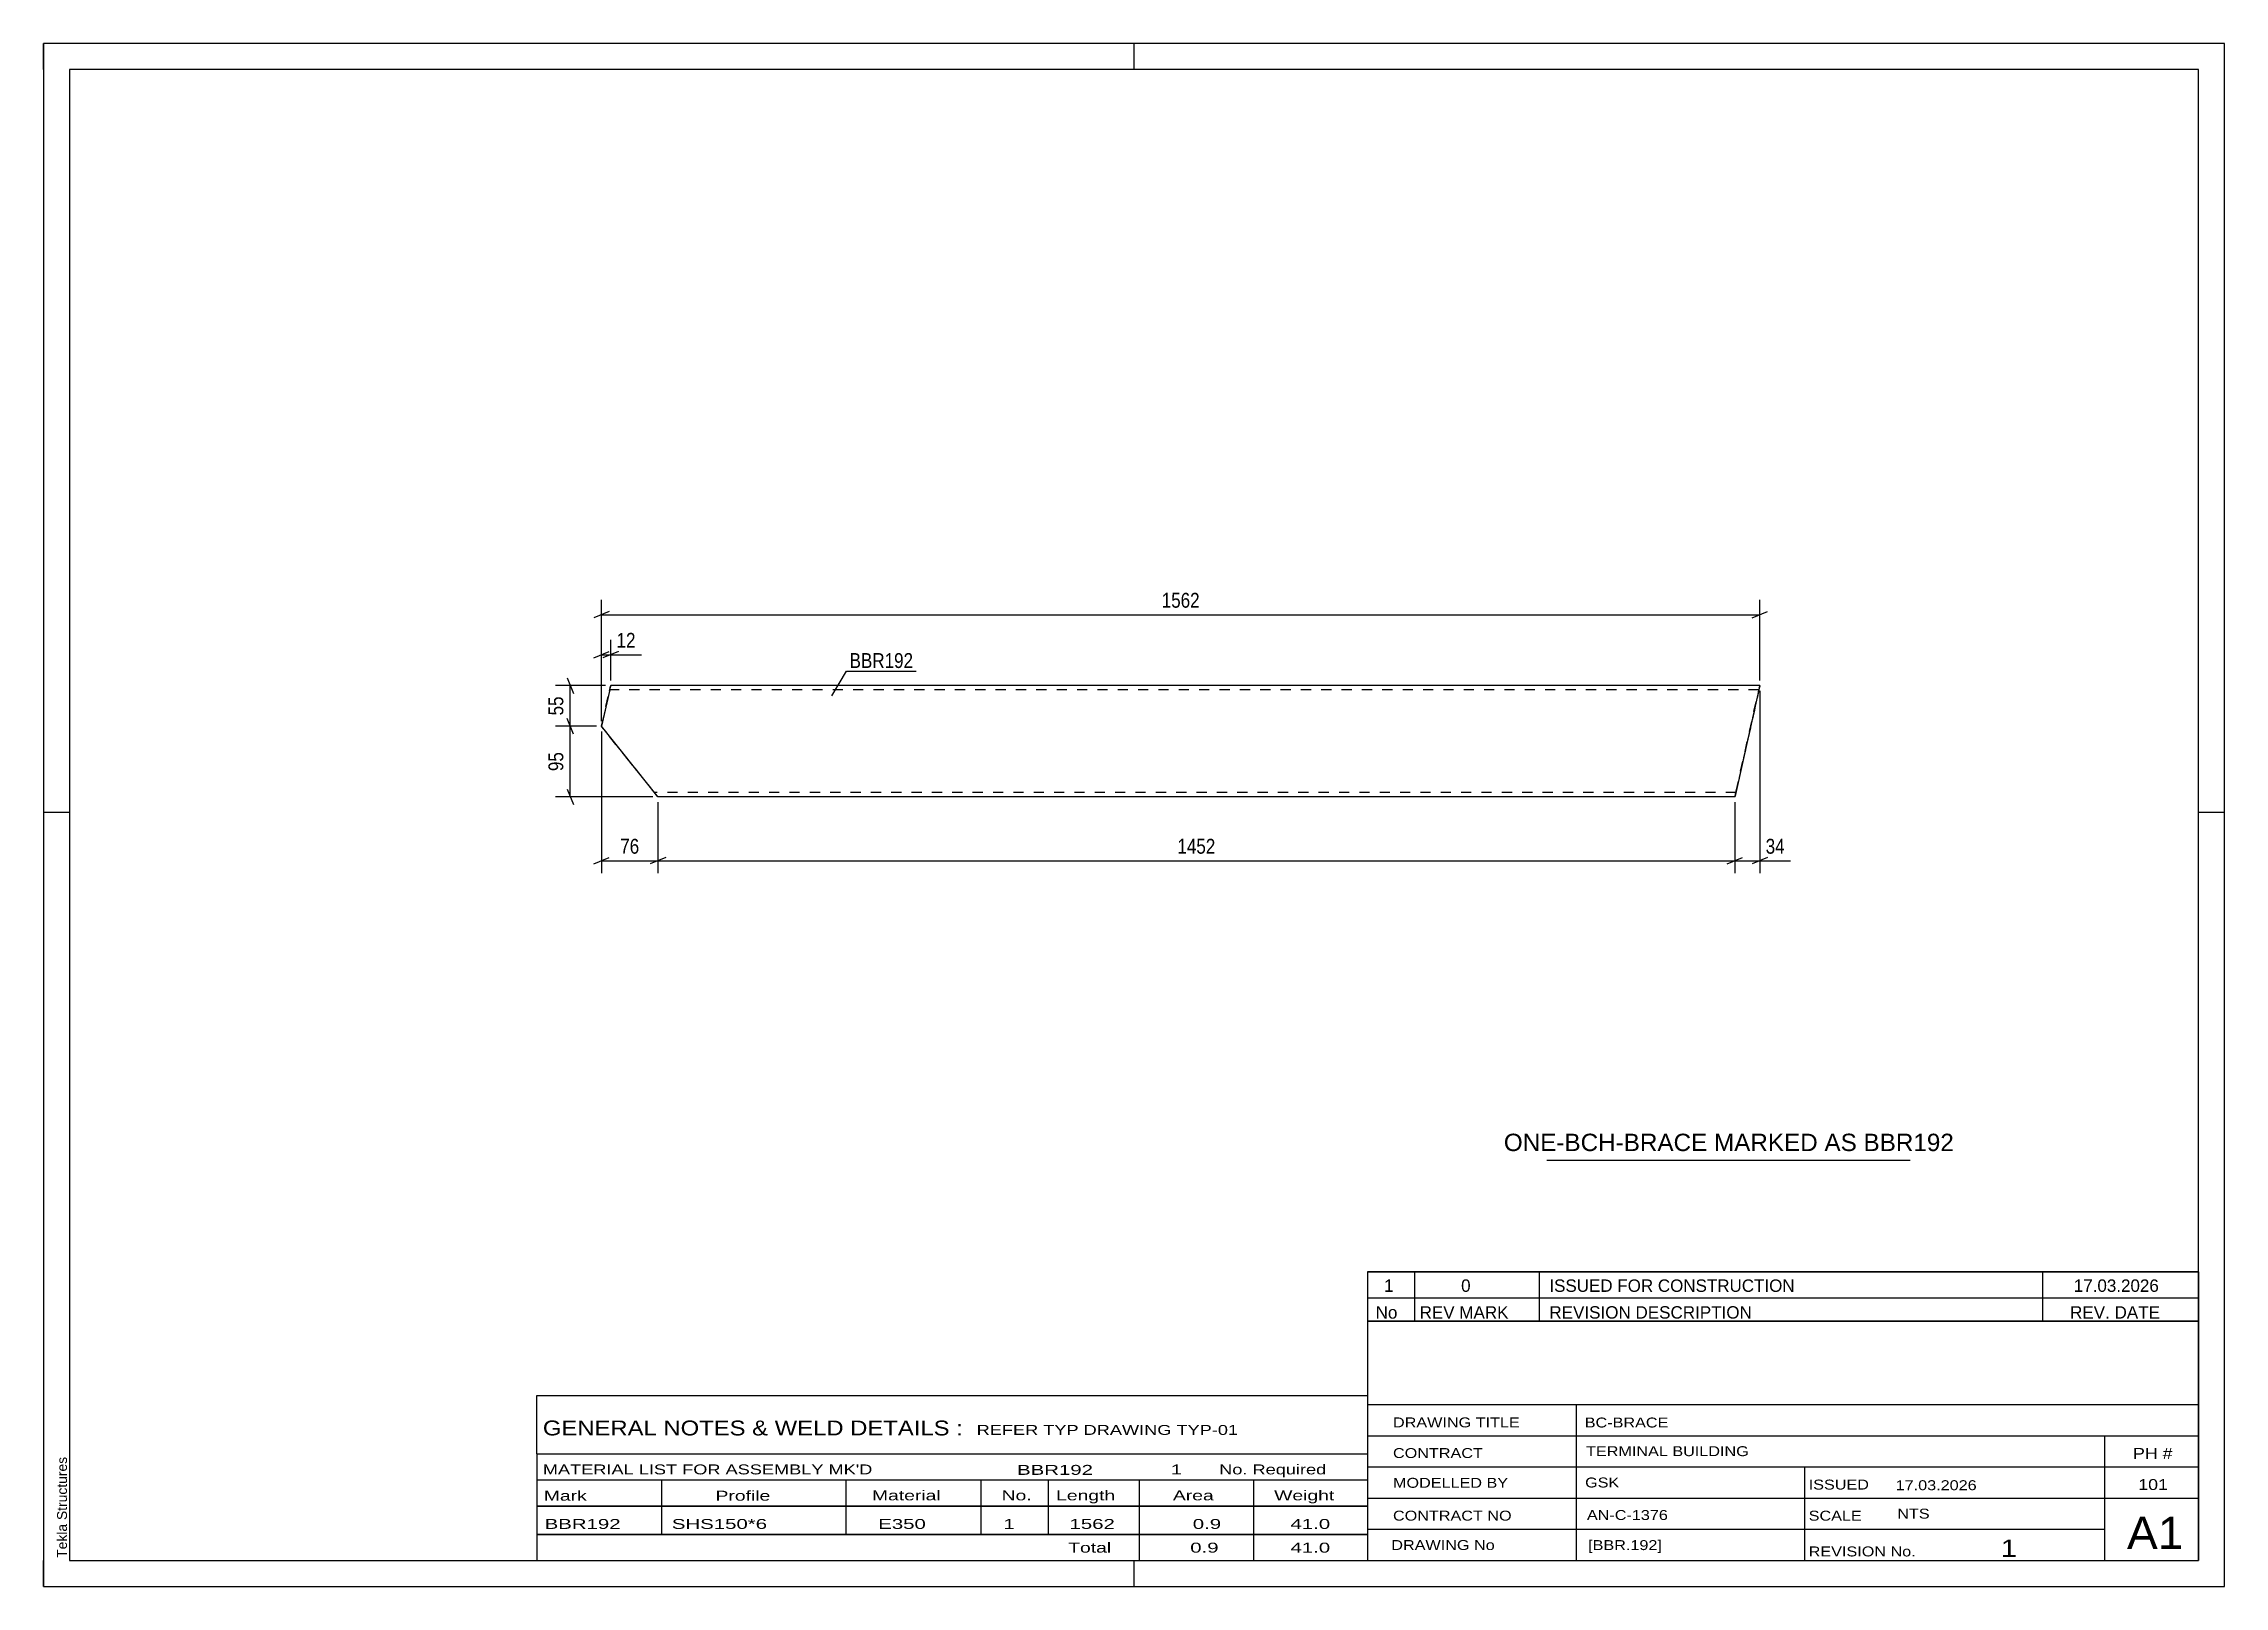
# Model space of a CAD drawing. Header units: millimetres. Extents: x 0 to 420, y 0 to 297.
import ezdxf

# ---------------------------------------------------------------- set-up
doc = ezdxf.new("R2010")
doc.units = ezdxf.units.MM
doc.linetypes.add('DXK_LINE_DOT2', pattern=[3.9198, 1.9599, -1.9599])
doc.styles.add('Arial', font='ARIAL.TTF', dxfattribs={"height": 0.2})
doc.styles.add('Arial Narrow', font='ARIALN.TTF', dxfattribs={"height": 0.2})

# ---------------------------------------------------------------- blocks, each defined once
blk = doc.blocks.new('Unknown-580739339-1161')
at = {"color": 5, "linetype": 'Continuous'}
for p, q in [((420, 297), (0, 297)), ((0, 297), (0, 0)), ((0, 292), (0, 297)), ((210, 292), (210, 297)), ((420, 0), (420, 297)), ((415, 292), (5, 292)), ((5, 292), (5, 5)), ((415, 5), (415, 292)), ((5, 149), (0, 149)), ((420, 149), (415, 149)), ((0, 0), (0, 5)), ((5, 5), (415, 5)), ((210, 0), (210, 5)), ((0, 0), (420, 0))]:
    blk.add_line(p, q, dxfattribs=at)
at = {"color": 174, "linetype": 'Continuous', "style": 'Arial'}
blk.add_text('Tekla Structures', height=1.9102, rotation=90, dxfattribs=at).set_placement((4.5, 5.5))
blk = doc.blocks.new('Part-580739339-1383 - 1379')
at = {"color": 7, "linetype": 'DXK_LINE_DOT2'}
for p, q in [((107.45, 165.57), (109.1, 172.92)), ((109.02, 172.57), (107.45, 165.57)), ((107.45, 165.57), (109.01, 172.5)), ((109.01, 172.5), (109.02, 172.57)), ((330.34, 172.57), (109.02, 172.57)), ((109.19, 173.29), (109.1, 172.92)), ((109.22, 173.42), (109.19, 173.29)), ((330.33, 172.5), (325.92, 152.85)), ((330.42, 172.92), (325.93, 152.92)), ((325.97, 153.1), (330.34, 172.57)), ((330.33, 172.5), (330.34, 172.57)), ((330.34, 172.57), (330.34, 172.57)), ((330.42, 172.92), (330.5, 173.29)), ((330.5, 173.29), (330.53, 173.42)), ((330.53, 173.42), (330.53, 173.42)), ((117.63, 152.85), (107.45, 165.57)), ((118.31, 152), (107.45, 165.57)), ((117.57, 152.92), (107.45, 165.57)), ((107.45, 165.57), (107.45, 165.57)), ((117.63, 152.85), (117.57, 152.92)), ((325.92, 152.85), (117.63, 152.85)), ((118.31, 152), (118.31, 152)), ((325.72, 152), (325.75, 152.13)), ((325.72, 152), (325.72, 152)), ((325.75, 152.13), (325.93, 152.92)), ((325.91, 152.85), (325.93, 152.92)), ((325.93, 152.92), (325.97, 153.1))]:
    blk.add_line(p, q, dxfattribs=at)
at = {"color": 2, "linetype": 'Continuous'}
for p, q in [((108.98, 172.37), (107.45, 165.57)), ((108.98, 172.37), (109.19, 173.29)), ((109.19, 173.29), (109.22, 173.42)), ((109.22, 173.42), (109.22, 173.42)), ((330.53, 173.42), (109.22, 173.42)), ((330.3, 172.37), (325.96, 153.05)), ((330.42, 172.92), (330.3, 172.37)), ((330.5, 173.29), (330.42, 172.92)), ((330.53, 173.42), (330.5, 173.29)), ((330.53, 173.42), (330.53, 173.42)), ((117.91, 152.5), (107.45, 165.57)), ((107.45, 165.57), (107.45, 165.57)), ((118.21, 152.13), (117.91, 152.5)), ((118.31, 152), (118.21, 152.13)), ((118.31, 152), (118.31, 152)), ((325.72, 152), (118.31, 152)), ((325.75, 152.13), (325.72, 152)), ((325.72, 152), (325.72, 152)), ((325.96, 153.05), (325.75, 152.13))]:
    blk.add_line(p, q, dxfattribs=at)
blk = doc.blocks.new('StraightDimension-580739339-2042 - 1379')
at = {"color": 7, "linetype": 'Continuous'}
for p, q in [((108.22, 173.42), (98.59, 173.42)), ((100.84, 174.92), (102.04, 171.92)), ((101.44, 165.57), (101.44, 173.42)), ((106.45, 165.57), (98.59, 165.57)), ((102.04, 164.07), (100.84, 167.07))]:
    blk.add_line(p, q, dxfattribs=at)
at = {"color": 0}
blk.add_wipeout([(100.69, 171.92), (96.49, 171.92), (96.49, 167.07), (100.69, 167.07)], dxfattribs=at)
at = {"color": 3, "style": 'Arial Narrow'}
blk.add_text('55', height=2.863, rotation=90.0002, dxfattribs=at).set_placement((100.09, 167.67))
blk = doc.blocks.new('StraightDimension-580739339-1796 - 1379')
at = {"color": 7, "linetype": 'Continuous'}
for p, q in [((330.53, 172.42), (330.53, 137.3)), ((325.72, 151), (325.72, 137.3)), ((324.22, 139.1), (327.22, 140.3)), ((325.72, 139.7), (330.53, 139.7)), ((332.03, 140.3), (329.03, 139.1))]:
    blk.add_line(p, q, dxfattribs=at)
at = {"color": 0}
blk.add_wipeout([(335.92, 140.45), (335.92, 144.65), (331.06, 144.65), (331.06, 140.45)], dxfattribs=at)
at = {"color": 7, "linetype": 'Continuous'}
blk.add_line((330.53, 139.7), (336.44, 139.7), dxfattribs=at)
blk.add_line((330.53, 139.7), (336.44, 139.7), dxfattribs=at)
at = {"color": 3, "style": 'Arial Narrow'}
blk.add_text('34', height=2.863, dxfattribs=at).set_placement((331.66, 141.05))
blk = doc.blocks.new('StraightDimension-580739339-1797 - 1379')
at = {"color": 7, "linetype": 'Continuous'}
for p, q in [((118.31, 151), (118.31, 137.3)), ((325.72, 151), (325.72, 137.3)), ((119.81, 140.3), (116.81, 139.1)), ((118.31, 139.7), (325.72, 139.7)), ((324.22, 139.1), (327.22, 140.3))]:
    blk.add_line(p, q, dxfattribs=at)
at = {"color": 0}
blk.add_wipeout([(226.27, 140.45), (226.27, 144.65), (217.76, 144.65), (217.76, 140.45)], dxfattribs=at)
at = {"color": 3, "style": 'Arial Narrow'}
blk.add_text('1452', height=2.863, dxfattribs=at).set_placement((218.36, 141.05))
blk = doc.blocks.new('StraightDimension-580739339-1798 - 1379')
at = {"color": 7, "linetype": 'Continuous'}
for p, q in [((107.45, 164.57), (107.45, 137.3)), ((118.31, 151), (118.31, 137.3)), ((105.95, 139.1), (108.95, 140.3)), ((107.45, 139.7), (118.31, 139.7)), ((119.81, 140.3), (116.81, 139.1))]:
    blk.add_line(p, q, dxfattribs=at)
at = {"color": 0}
blk.add_wipeout([(115.31, 140.45), (115.31, 144.65), (110.45, 144.65), (110.45, 140.45)], dxfattribs=at)
at = {"color": 3, "style": 'Arial Narrow'}
blk.add_text('76', height=2.863, dxfattribs=at).set_placement((111.05, 141.05))
blk = doc.blocks.new('StraightDimension-580739339-1862 - 1379')
at = {"color": 7, "linetype": 'Continuous'}
for p, q in [((107.45, 166.57), (107.45, 189.91)), ((330.53, 174.42), (330.53, 189.91)), ((108.95, 187.66), (105.95, 186.46)), ((107.45, 187.06), (330.53, 187.06)), ((329.03, 186.46), (332.03, 187.66))]:
    blk.add_line(p, q, dxfattribs=at)
at = {"color": 0}
blk.add_wipeout([(223.25, 187.81), (223.25, 192.01), (214.74, 192.01), (214.74, 187.81)], dxfattribs=at)
at = {"color": 3, "style": 'Arial Narrow'}
blk.add_text('1562', height=2.863, dxfattribs=at).set_placement((215.34, 188.41))
blk = doc.blocks.new('StraightDimension-580739339-2043 - 1379')
at = {"color": 7, "linetype": 'Continuous'}
for p, q in [((106.45, 165.57), (98.59, 165.57)), ((102.04, 164.07), (100.84, 167.07)), ((101.44, 152), (101.44, 165.57)), ((117.31, 152), (98.59, 152)), ((100.84, 153.5), (102.04, 150.5))]:
    blk.add_line(p, q, dxfattribs=at)
at = {"color": 0}
blk.add_wipeout([(100.69, 161.21), (96.49, 161.21), (96.49, 156.35), (100.69, 156.35)], dxfattribs=at)
at = {"color": 3, "style": 'Arial Narrow'}
blk.add_text('95', height=2.863, rotation=90.0002, dxfattribs=at).set_placement((100.09, 156.95))
blk = doc.blocks.new('StraightDimension-580739339-2094 - 1379')
at = {"color": 7, "linetype": 'Continuous'}
for p, q in [((107.45, 166.57), (107.45, 182.2)), ((109.22, 174.42), (109.22, 182.2)), ((105.95, 178.75), (108.95, 179.95)), ((107.45, 179.35), (109.22, 179.35)), ((110.72, 179.95), (107.72, 178.75))]:
    blk.add_line(p, q, dxfattribs=at)
at = {"color": 0}
blk.add_wipeout([(114.6, 180.1), (114.6, 184.3), (109.74, 184.3), (109.74, 180.1)], dxfattribs=at)
at = {"color": 7, "linetype": 'Continuous'}
blk.add_line((109.22, 179.35), (115.12, 179.35), dxfattribs=at)
blk.add_line((109.22, 179.35), (115.12, 179.35), dxfattribs=at)
at = {"color": 3, "style": 'Arial Narrow'}
blk.add_text('12', height=2.863, dxfattribs=at).set_placement((110.34, 180.7))
blk = doc.blocks.new('Unknown-580739339-2145')
at = {"color": 7, "linetype": 'Continuous'}
for p, q in [((255, 51.05), (255, 5)), ((255, 51.05), (415, 51.05)), ((415, 51), (415, 5)), ((255, 35), (415, 35)), ((295.14, 35), (295.14, 5)), ((255, 29), (415, 29)), ((397, 5.05), (397, 29.05)), ((255, 23), (415, 23)), ((339.14, 23), (339.14, 5)), ((255, 17), (415, 17)), ((255, 11), (397, 11)), ((255, 5), (415, 5))]:
    blk.add_line(p, q, dxfattribs=at)
at = {"color": 7, "style": 'Arial Narrow'}
for s, height, width, p in [('DRAWING TITLE', 1.9089, 1.425378, (259.88, 30.61)), ('BC-BRACE', 1.909, 1.425378, (296.81, 30.59)), ('CONTRACT', 1.909, 1.425378, (259.88, 24.71)), ('TERMINAL BUILDING', 1.9089, 1.425378, (297.06, 25.07)), ('MODELLED BY', 1.9089, 1.425378, (259.88, 18.98)), ('GSK', 1.909, 1.425378, (296.88, 19.04)), ('ISSUED', 1.909, 1.425378, (339.94, 18.64)), ('17.03.2026', 1.909, 1.425378, (356.69, 18.52)), ('CONTRACT NO', 1.9089, 1.425378, (259.88, 12.66)), ('AN-C-1376', 1.909, 1.425378, (297.23, 12.78)), ('SCALE', 1.909, 1.425378, (339.94, 12.65)), ('A1', 6.204, 1.25, (401.24, 7.2)), ('DRAWING No', 1.909, 1.425378, (259.56, 7)), ('[BBR.192]', 1.909, 1.425378, (297.46, 6.99)), ('1', 3.34, 1.5, (376.91, 5.68)), ('REVISION No.', 1.9089, 1.425378, (339.94, 5.77))]:
    blk.add_text(s, height=height, dxfattribs=dict(at, width=width)).set_placement(p)
at = {"color": 7, "linetype": 'Continuous', "style": 'Arial Narrow'}
for s, height, width, p in [('PH #', 2.1, 1.42538, (402.4, 24.55)), ('101', 2.1, 1.42538, (403.41, 18.55)), ('NTS', 1.909, 1.425378, (357, 13.05))]:
    blk.add_text(s, height=height, dxfattribs=dict(at, width=width)).set_placement(p)
blk = doc.blocks.new('Unknown-580739339-2146')
at = {"color": 7, "linetype": 'Continuous'}
for p, q in [((255, 60.55), (415, 60.55)), ((415, 60.55), (255, 60.55)), ((255, 60.55), (255, 55.55)), ((264, 60.55), (264, 55.55)), ((288, 60.55), (288, 55.55)), ((385, 60.55), (385, 55.55)), ((415, 60.55), (415, 55.55)), ((255, 55.55), (415, 55.55)), ((255, 55.55), (255, 51.05)), ((255, 55.55), (415, 55.55)), ((264, 55.55), (264, 51.05)), ((288, 55.55), (288, 51.05)), ((385, 55.55), (385, 51.05)), ((415, 55.55), (415, 51.05)), ((415, 51.05), (255, 51.05))]:
    blk.add_line(p, q, dxfattribs=at)
at = {"color": 7, "linetype": 'Continuous', "style": 'Arial Narrow'}
for s, height, width, p in [('1', 2.39, 1.196471, (258.16, 56.7)), ('0', 2.39, 1.196471, (273, 56.7)), ('ISSUED FOR CONSTRUCTION', 2.3861, 1.196471, (290, 56.7)), ('17.03.2026', 2.386, 1.196471, (391, 56.7)), ('No', 2.386, 1.2, (256.54, 51.55)), ('REV MARK', 2.386, 1.2, (265, 51.55)), ('REVISION DESCRIPTION', 2.3861, 1.2, (290, 51.55)), ('REV. DATE', 2.386, 1.2, (390.28, 51.55))]:
    blk.add_text(s, height=height, dxfattribs=dict(at, width=width)).set_placement(p)
blk = doc.blocks.new('Unknown-580739339-2147')
at = {"color": 7, "linetype": 'Continuous'}
for p, q in [((95, 36.75), (255, 36.75)), ((95, 25.5), (95, 36.75)), ((255, 36.75), (255, 25.5)), ((95, 25.5), (255, 25.5)), ((95, 25.5), (95, 20.5)), ((255, 25.5), (255, 20.5)), ((95, 20.5), (255, 20.5)), ((95, 20.5), (95, 15.5)), ((119, 20.5), (119, 15.5)), ((154.5, 20.5), (154.5, 15.5)), ((180.5, 20.5), (180.5, 15.5)), ((193.5, 20.5), (193.5, 15.5)), ((211, 20.5), (211, 15.5)), ((233, 20.5), (233, 15.5)), ((255, 20.5), (255, 15.5)), ((95, 15.5), (255, 15.5)), ((95, 15.45), (95, 10.05)), ((95, 15.45), (255, 15.45)), ((119, 15.5), (119, 10)), ((154.5, 15.5), (154.5, 10)), ((180.5, 15.5), (180.5, 10)), ((193.5, 15.5), (193.5, 10)), ((211, 15.5), (211, 10)), ((233, 15.5), (233, 10)), ((255, 15.45), (255, 10.05)), ((95, 10.05), (255, 10.05)), ((95, 10), (255, 10)), ((95, 10), (95, 5)), ((211, 10), (211, 5)), ((233, 10), (233, 5)), ((255, 10), (255, 5)), ((95, 5), (255, 5))]:
    blk.add_line(p, q, dxfattribs=at)
at = {"color": 7, "style": 'Arial Narrow'}
for s, height, width, p in [('GENERAL NOTES & WELD DETAILS :', 2.8633, 1.4, (96.15, 29.06)), ('REFER TYP DRAWING TYP-01', 1.9089, 1.6, (179.7, 29.16)), ("MATERIAL LIST FOR ASSEMBLY MK'D", 1.9089, 1.6, (96.15, 21.56)), ('BBR192', 1.909, 1.794707, (187.48, 21.47)), ('1', 1.91, 1.794707, (217.08, 21.56)), ('No. Required', 1.9089, 1.6, (226.41, 21.56)), ('Mark', 1.909, 1.7, (96.34, 16.5)), ('Profile', 1.909, 1.7, (129.41, 16.5)), ('Material', 1.909, 1.7, (159.54, 16.56)), ('No.', 1.909, 1.7, (184.5, 16.56)), ('Length', 1.909, 1.7, (195, 16.56)), ('Area', 1.909, 1.7, (217.5, 16.56)), ('Weight', 1.909, 1.7, (237, 16.56))]:
    blk.add_text(s, height=height, dxfattribs=dict(at, width=width)).set_placement(p)
at = {"color": 7, "linetype": 'Continuous', "style": 'Arial Narrow'}
for s, height, width, p in [('BBR192', 1.909, 1.794707, (96.5, 11.06)), ('SHS150*6', 1.909, 1.794707, (121, 11.06)), ('E350', 1.909, 1.794707, (160.74, 11.06)), ('1', 1.91, 1.794707, (184.86, 11.06)), ('1562', 1.909, 1.794707, (197.58, 11.06)), ('0.9', 1.909, 1.794707, (221.32, 11.06)), ('41.0', 1.909, 1.794707, (240.14, 11.06)), ('Total', 1.909, 1.7, (197.33, 6.5)), ('0.9', 1.909, 1.794707, (220.83, 6.5)), ('41.0', 1.909, 1.794707, (240.14, 6.5))]:
    blk.add_text(s, height=height, dxfattribs=dict(at, width=width)).set_placement(p)
blk = doc.blocks.new('Unknown-580739339-2148')
at = {"color": 7, "linetype": 'Continuous'}
blk.add_line((289.5, 82.05), (359.5, 82.05), dxfattribs=at)
at = {"color": 7, "style": 'Arial'}
blk.add_text('ONE-BCH-BRACE MARKED AS BBR192', height=3.3428, dxfattribs=at).set_placement((281.23, 83.8))
blk = doc.blocks.new('Mark-580739339-1416 - 1379')
at = {"color": 0}
blk.add_wipeout([(167.47, 176.8), (167.47, 179.8), (155.23, 179.8), (155.23, 176.8)], dxfattribs=at)
blk.add_wipeout([(167.47, 176.8), (167.47, 179.8), (155.23, 179.8), (155.23, 176.8)], dxfattribs=at)
at = {"color": 30, "linetype": 'Continuous'}
for p, q in [((151.79, 171.46), (154.63, 176.2)), ((154.63, 176.2), (168.07, 176.2))]:
    blk.add_line(p, q, dxfattribs=at)
at = {"color": 3, "style": 'Arial Narrow'}
blk.add_text('BBR192', height=2.863, dxfattribs=at).set_placement((155.23, 176.8))

msp = doc.modelspace()

# ---------------------------------------------------------------- block references
for name in ['Unknown-580739339-1161', 'Part-580739339-1383 - 1379', 'Unknown-580739339-2148', 'Unknown-580739339-2146', 'Unknown-580739339-2145', 'Unknown-580739339-2147']:
    msp.add_blockref(name, (0, 0))

# ---------------------------------------------------------------- next in the draw order: block references
for name in ['StraightDimension-580739339-2042 - 1379', 'StraightDimension-580739339-1796 - 1379']:
    msp.add_blockref(name, (0, 0))

# ---------------------------------------------------------------- next in the draw order: block references
msp.add_blockref('StraightDimension-580739339-1797 - 1379', (0, 0))

# ---------------------------------------------------------------- next in the draw order: block references
msp.add_blockref('StraightDimension-580739339-1798 - 1379', (0, 0))

# ---------------------------------------------------------------- next in the draw order: block references
msp.add_blockref('StraightDimension-580739339-1862 - 1379', (0, 0))

# ---------------------------------------------------------------- next in the draw order: block references
for name in ['Mark-580739339-1416 - 1379', 'StraightDimension-580739339-2043 - 1379']:
    msp.add_blockref(name, (0, 0))

# ---------------------------------------------------------------- next in the draw order: block references
msp.add_blockref('StraightDimension-580739339-2094 - 1379', (0, 0))

doc.saveas('drawing.dxf')
